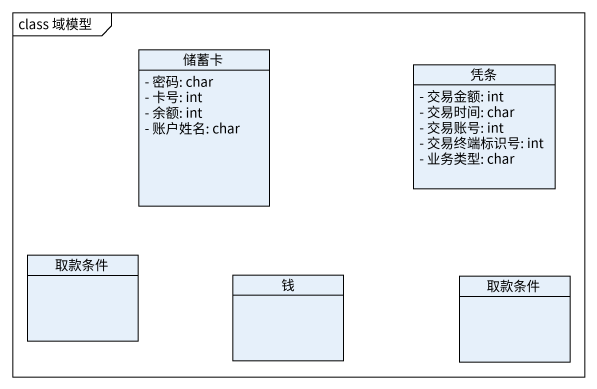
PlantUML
@startuml
mainframe class 域模型
hide circle
hide empty members
skinparam classAttributeIconSize 0
class 储蓄卡 {
  - 密码: char
  - 卡号: int
  - 余额: int
  - 账户姓名: char
}
class 凭条 {
  - 交易金额: int
  - 交易时间: char
  - 交易账号: int
  - 交易终端标识号: int
  - 业务类型: char
}
class 取款条件
class 钱
class "取款条件" as 取款条件_2
@enduml
